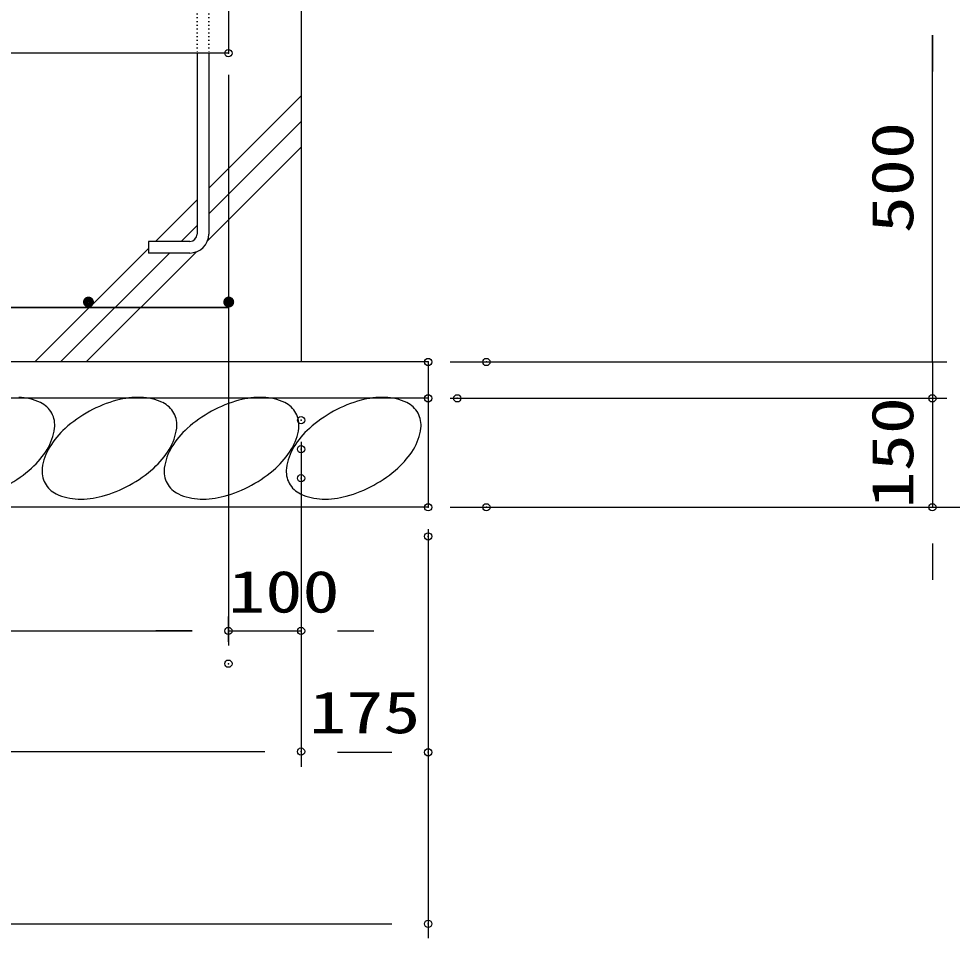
# Model space of a CAD drawing. Units: millimetres, scale not verified. Extents: x -5940 to 5940, y -4200 to 4200.
# Drawn here: x 2070 to 3354, y -1555 to -289 of the extents above; entities that cross this region are included whole.
import ezdxf
from ezdxf.enums import TextEntityAlignment as Align

# ---------------------------------------------------------------- set-up
doc = ezdxf.new("R2010")
doc.units = ezdxf.units.MM
doc.header["$LTSCALE"] = 20
doc.header["$PDMODE"] = 32
doc.header["$PDSIZE"] = 10
doc.linetypes.add('USER2', pattern=[0.26, 0.01, -0.25])
for name, color, linetype, lineweight in [('0-1_0', 7, 'Continuous', 25), ('0-2_1', 7, 'Continuous', 25), ('0-3_EXTCNT-L', 4, 'Continuous', 25)]:
    doc.layers.add(name, color=color, linetype=linetype, lineweight=lineweight)
doc.layers.add('0-5_DEFPOINTS', color=7, linetype='Continuous')
doc.styles.add('ＭＳ ゴシック', font='')
doc.styles.get('ＭＳ ゴシック').set_extended_font_data('MS Gothic')

msp = doc.modelspace()

# ---------------------------------------------------------------- linework, layer by layer
at = {"layer": '0-1_0', "color": 2}
for p, q in [((3326.88, -711.51), (3326.88, -311.51)), ((3326.88, -311.51), (3326.88, -361.51)), ((3326.88, -711.51), (3326.88, -661.51)), ((3326.88, -761.51), (3326.88, -711.51)), ((3326.88, -761.51), (3326.88, -811.51)), ((3326.88, -811.51), (3326.88, -961.51)), ((3326.88, -861.51), (3326.88, -911.51)), ((3326.88, -1011.51), (3326.88, -1061.51)), ((1058.24, -1131.7), (2308.24, -1131.7)), ((2308.24, -1131.7), (2258.24, -1131.7)), ((2358.24, -1131.7), (2458.24, -1131.7)), ((2508.24, -1131.7), (2558.24, -1131.7)), ((958.24, -1297.7), (2408.24, -1297.7)), ((2508.24, -1298.7), (2583.24, -1298.7)), ((783.24, -1534.7), (2583.24, -1534.7))]:
    msp.add_line(p, q, dxfattribs=at)
at = {"layer": '0-1_0', "color": 1}
for p, q in [((2358.24, -366.51), (2358.24, -1151.7)), ((2663.24, -761.51), (3346.88, -761.51)), ((2743.24, -761.51), (3346.88, -761.51)), ((2663.24, -811.51), (3346.88, -811.51)), ((2703.24, -811.51), (3346.88, -811.51)), ((2458.24, -871.51), (2458.24, -1317.7)), ((2458.24, -911.51), (2458.24, -1151.7)), ((2458.24, -951.51), (2458.24, -1318.7)), ((2663.24, -961.51), (3561.88, -961.51)), ((2743.24, -961.51), (3346.88, -961.51)), ((2633.24, -991.51), (2633.24, -1554.7)), ((2633.24, -1031.51), (2633.24, -1318.7)), ((2358.24, -1146.7), (2358.24, -1111.7))]:
    msp.add_line(p, q, dxfattribs=at)
at = {"layer": '0-1_0'}
for points in [[(2158.24, -679.01), (2166.21, -671.52), (2167.15, -671.64)], [(2158.24, -679.01), (2165.27, -671.52), (2166.21, -671.52)], [(2158.24, -679.01), (2164.34, -671.64), (2165.27, -671.52)], [(2158.24, -679.01), (2167.15, -671.64), (2165.5, -678.94)], [(2158.24, -679.01), (2163.42, -671.87), (2164.34, -671.64)], [(2158.24, -679.01), (2162.55, -672.22), (2163.42, -671.87)], [(2158.24, -679.01), (2161.72, -672.67), (2162.55, -672.22)], [(2158.24, -679.01), (2160.96, -673.23), (2161.72, -672.67)], [(2158.24, -679.01), (2160.27, -673.87), (2160.96, -673.23)], [(2158.24, -679.01), (2159.67, -674.6), (2160.27, -673.87)], [(2158.24, -679.01), (2159.17, -675.39), (2159.67, -674.6)], [(2158.3, -678.07), (2159.17, -675.39), (2158.24, -679.01)], [(2158.24, -679.01), (2165.5, -678.94), (2165.49, -678.97)], [(2158.24, -679.01), (2165.49, -678.97), (2165.49, -679.01)], [(2162.55, -685.79), (2158.24, -679.01), (2165.49, -679.01)], [(2161.72, -685.34), (2158.24, -679.01), (2162.55, -685.79)], [(2160.96, -684.78), (2158.24, -679.01), (2161.72, -685.34)], [(2160.27, -684.14), (2158.24, -679.01), (2160.96, -684.78)], [(2159.67, -683.41), (2158.24, -679.01), (2160.27, -684.14)], [(2159.17, -682.62), (2158.24, -679.01), (2159.67, -683.41)], [(2158.77, -681.77), (2158.24, -679.01), (2159.17, -682.62)], [(2158.48, -680.87), (2158.24, -679.01), (2158.77, -681.77)], [(2158.3, -679.95), (2158.24, -679.01), (2158.48, -680.87)], [(2158.3, -678.07), (2158.77, -676.24), (2159.17, -675.39)], [(2158.48, -677.14), (2158.77, -676.24), (2158.3, -678.07)], [(2162.55, -685.79), (2165.49, -679.01), (2165.49, -679.04)], [(2162.55, -685.79), (2165.49, -679.04), (2165.5, -679.07)], [(2162.55, -685.79), (2165.5, -679.07), (2165.51, -679.1)], [(2162.55, -685.79), (2165.51, -679.1), (2165.52, -679.13)], [(2162.55, -685.79), (2165.52, -679.13), (2165.54, -679.15)], [(2162.55, -685.79), (2165.54, -679.15), (2165.56, -679.18)], [(2162.55, -685.79), (2165.56, -679.18), (2165.58, -679.2)], [(2162.55, -685.79), (2165.58, -679.2), (2163.42, -686.14)], [(2163.42, -686.14), (2165.97, -679.1), (2164.34, -686.37)], [(2163.42, -686.14), (2165.96, -679.13), (2165.97, -679.1)], [(2163.42, -686.14), (2165.94, -679.15), (2165.96, -679.13)], [(2163.42, -686.14), (2165.92, -679.18), (2165.94, -679.15)], [(2163.42, -686.14), (2165.9, -679.2), (2165.92, -679.18)], [(2163.42, -686.14), (2165.87, -679.22), (2165.9, -679.2)], [(2163.42, -686.14), (2165.58, -679.2), (2165.61, -679.22)], [(2163.42, -686.14), (2165.85, -679.23), (2165.87, -679.22)], [(2163.42, -686.14), (2165.61, -679.22), (2165.63, -679.23)], [(2163.42, -686.14), (2165.82, -679.24), (2165.85, -679.23)], [(2163.42, -686.14), (2165.63, -679.23), (2165.66, -679.24)], [(2163.42, -686.14), (2165.79, -679.25), (2165.82, -679.24)], [(2163.42, -686.14), (2165.66, -679.24), (2165.69, -679.25)], [(2163.42, -686.14), (2165.76, -679.25), (2165.79, -679.25)], [(2163.42, -686.14), (2165.72, -679.25), (2165.76, -679.25)], [(2163.42, -686.14), (2165.69, -679.25), (2165.72, -679.25)], [(2164.34, -686.37), (2165.98, -679.07), (2165.27, -686.49)], [(2164.34, -686.37), (2165.97, -679.1), (2165.98, -679.07)], [(2165.27, -686.49), (2165.99, -679.04), (2166.21, -686.49)], [(2165.27, -686.49), (2165.98, -679.07), (2165.99, -679.04)], [(2165.5, -678.94), (2167.15, -671.64), (2165.51, -678.91)], [(2165.51, -678.91), (2167.15, -671.64), (2165.52, -678.89)], [(2165.52, -678.89), (2167.15, -671.64), (2165.54, -678.86)], [(2165.54, -678.86), (2167.15, -671.64), (2165.56, -678.83)], [(2165.56, -678.83), (2167.15, -671.64), (2165.58, -678.81)], [(2165.58, -678.81), (2167.15, -671.64), (2165.61, -678.79)], [(2165.61, -678.79), (2167.15, -671.64), (2165.63, -678.78)], [(2165.63, -678.78), (2167.15, -671.64), (2165.66, -678.77)], [(2165.66, -678.77), (2167.15, -671.64), (2165.69, -678.76)], [(2165.69, -678.76), (2167.15, -671.64), (2165.72, -678.76)], [(2165.72, -678.76), (2167.15, -671.64), (2165.76, -678.76)], [(2165.76, -678.76), (2167.15, -671.64), (2165.79, -678.76)], [(2165.79, -678.76), (2167.15, -671.64), (2165.82, -678.77)], [(2165.82, -678.77), (2167.15, -671.64), (2165.85, -678.78)], [(2165.85, -678.78), (2167.15, -671.64), (2165.87, -678.79)], [(2165.87, -678.79), (2167.15, -671.64), (2168.06, -671.87)], [(2165.87, -678.79), (2168.06, -671.87), (2165.9, -678.81)], [(2165.9, -678.81), (2168.06, -671.87), (2165.92, -678.83)], [(2165.92, -678.83), (2168.06, -671.87), (2165.94, -678.86)], [(2165.94, -678.86), (2168.06, -671.87), (2165.96, -678.89)], [(2165.96, -678.89), (2168.06, -671.87), (2165.97, -678.91)], [(2165.97, -678.91), (2168.06, -671.87), (2165.98, -678.94)], [(2165.98, -678.94), (2168.06, -671.87), (2165.99, -678.97)], [(2165.99, -679.01), (2168.06, -671.87), (2168.93, -672.22)], [(2165.99, -678.97), (2168.06, -671.87), (2165.99, -679.01)], [(2165.99, -679.01), (2168.93, -672.22), (2169.76, -672.67)], [(2165.99, -679.01), (2169.76, -672.67), (2170.52, -673.23)], [(2165.99, -679.01), (2170.52, -673.23), (2171.21, -673.87)], [(2165.99, -679.01), (2171.21, -673.87), (2171.81, -674.6)], [(2165.99, -679.01), (2171.81, -674.6), (2172.31, -675.39)], [(2165.99, -679.01), (2172.31, -675.39), (2172.71, -676.24)], [(2165.99, -679.01), (2172.71, -676.24), (2173, -677.14)], [(2165.99, -679.01), (2173, -677.14), (2173.18, -678.07)], [(2165.99, -679.01), (2173.18, -678.07), (2173.24, -679.01)], [(2171.81, -683.41), (2165.99, -679.01), (2173.24, -679.01)], [(2171.21, -684.14), (2165.99, -679.01), (2171.81, -683.41)], [(2170.52, -684.78), (2165.99, -679.01), (2171.21, -684.14)], [(2169.76, -685.34), (2165.99, -679.01), (2170.52, -684.78)], [(2168.93, -685.79), (2165.99, -679.01), (2169.76, -685.34)], [(2168.06, -686.14), (2165.99, -679.01), (2168.93, -685.79)], [(2167.15, -686.37), (2165.99, -679.01), (2168.06, -686.14)], [(2166.21, -686.49), (2165.99, -679.01), (2167.15, -686.37)], [(2166.21, -686.49), (2165.99, -679.04), (2165.99, -679.01)], [(2171.81, -683.41), (2173.24, -679.01), (2172.31, -682.62)], [(2172.31, -682.62), (2173.24, -679.01), (2173.18, -679.95)], [(2172.31, -682.62), (2173.18, -679.95), (2172.71, -681.77)], [(2172.71, -681.77), (2173.18, -679.95), (2173, -680.87)], [(2351.24, -679.01), (2359.21, -671.52), (2360.15, -671.64)], [(2351.24, -679.01), (2358.27, -671.52), (2359.21, -671.52)], [(2351.24, -679.01), (2357.34, -671.64), (2358.27, -671.52)], [(2351.24, -679.01), (2360.15, -671.64), (2358.5, -678.94)], [(2351.24, -679.01), (2356.42, -671.87), (2357.34, -671.64)], [(2351.24, -679.01), (2355.55, -672.22), (2356.42, -671.87)], [(2351.24, -679.01), (2354.72, -672.67), (2355.55, -672.22)], [(2351.24, -679.01), (2353.96, -673.23), (2354.72, -672.67)], [(2351.24, -679.01), (2353.27, -673.87), (2353.96, -673.23)], [(2351.24, -679.01), (2352.67, -674.6), (2353.27, -673.87)], [(2351.24, -679.01), (2352.17, -675.39), (2352.67, -674.6)], [(2351.3, -678.07), (2352.17, -675.39), (2351.24, -679.01)], [(2351.24, -679.01), (2358.5, -678.94), (2358.49, -678.97)], [(2351.24, -679.01), (2358.49, -678.97), (2358.49, -679.01)], [(2356.42, -686.14), (2351.24, -679.01), (2358.49, -679.01)], [(2355.55, -685.79), (2351.24, -679.01), (2356.42, -686.14)], [(2354.72, -685.34), (2351.24, -679.01), (2355.55, -685.79)], [(2353.96, -684.78), (2351.24, -679.01), (2354.72, -685.34)], [(2353.27, -684.14), (2351.24, -679.01), (2353.96, -684.78)], [(2352.67, -683.41), (2351.24, -679.01), (2353.27, -684.14)], [(2352.17, -682.62), (2351.24, -679.01), (2352.67, -683.41)], [(2351.77, -681.77), (2351.24, -679.01), (2352.17, -682.62)], [(2351.48, -680.87), (2351.24, -679.01), (2351.77, -681.77)], [(2351.3, -679.95), (2351.24, -679.01), (2351.48, -680.87)], [(2351.3, -678.07), (2351.77, -676.24), (2352.17, -675.39)], [(2351.48, -677.14), (2351.77, -676.24), (2351.3, -678.07)], [(2356.42, -686.14), (2358.49, -679.01), (2358.49, -679.04)], [(2356.42, -686.14), (2358.49, -679.04), (2358.5, -679.07)], [(2356.42, -686.14), (2358.5, -679.07), (2358.51, -679.1)], [(2356.42, -686.14), (2358.97, -679.1), (2357.34, -686.37)], [(2356.42, -686.14), (2358.96, -679.13), (2358.97, -679.1)], [(2356.42, -686.14), (2358.51, -679.1), (2358.52, -679.13)], [(2356.42, -686.14), (2358.94, -679.15), (2358.96, -679.13)], [(2356.42, -686.14), (2358.52, -679.13), (2358.54, -679.15)], [(2356.42, -686.14), (2358.92, -679.18), (2358.94, -679.15)], [(2356.42, -686.14), (2358.54, -679.15), (2358.56, -679.18)], [(2356.42, -686.14), (2358.9, -679.2), (2358.92, -679.18)], [(2356.42, -686.14), (2358.56, -679.18), (2358.58, -679.2)], [(2356.42, -686.14), (2358.87, -679.22), (2358.9, -679.2)], [(2356.42, -686.14), (2358.58, -679.2), (2358.61, -679.22)], [(2356.42, -686.14), (2358.85, -679.23), (2358.87, -679.22)], [(2356.42, -686.14), (2358.61, -679.22), (2358.63, -679.23)], [(2356.42, -686.14), (2358.82, -679.24), (2358.85, -679.23)], [(2356.42, -686.14), (2358.63, -679.23), (2358.66, -679.24)], [(2356.42, -686.14), (2358.79, -679.25), (2358.82, -679.24)], [(2356.42, -686.14), (2358.66, -679.24), (2358.69, -679.25)], [(2356.42, -686.14), (2358.76, -679.25), (2358.79, -679.25)], [(2356.42, -686.14), (2358.72, -679.25), (2358.76, -679.25)], [(2356.42, -686.14), (2358.69, -679.25), (2358.72, -679.25)], [(2357.34, -686.37), (2358.98, -679.07), (2358.27, -686.49)], [(2357.34, -686.37), (2358.97, -679.1), (2358.98, -679.07)], [(2358.27, -686.49), (2358.99, -679.04), (2359.21, -686.49)], [(2358.27, -686.49), (2358.98, -679.07), (2358.99, -679.04)], [(2358.5, -678.94), (2360.15, -671.64), (2358.51, -678.91)], [(2358.51, -678.91), (2360.15, -671.64), (2358.52, -678.89)], [(2358.52, -678.89), (2360.15, -671.64), (2358.54, -678.86)], [(2358.54, -678.86), (2360.15, -671.64), (2358.56, -678.83)], [(2358.56, -678.83), (2360.15, -671.64), (2358.58, -678.81)], [(2358.58, -678.81), (2360.15, -671.64), (2358.61, -678.79)], [(2358.61, -678.79), (2360.15, -671.64), (2358.63, -678.78)], [(2358.63, -678.78), (2360.15, -671.64), (2358.66, -678.77)], [(2358.66, -678.77), (2360.15, -671.64), (2358.69, -678.76)], [(2358.69, -678.76), (2360.15, -671.64), (2358.72, -678.76)], [(2358.72, -678.76), (2360.15, -671.64), (2358.76, -678.76)], [(2358.76, -678.76), (2360.15, -671.64), (2358.79, -678.76)], [(2358.79, -678.76), (2360.15, -671.64), (2358.82, -678.77)], [(2358.82, -678.77), (2360.15, -671.64), (2358.85, -678.78)], [(2358.85, -678.78), (2360.15, -671.64), (2358.87, -678.79)], [(2358.87, -678.79), (2360.15, -671.64), (2358.9, -678.81)], [(2358.9, -678.81), (2360.15, -671.64), (2358.92, -678.83)], [(2358.92, -678.83), (2360.15, -671.64), (2358.94, -678.86)], [(2358.94, -678.86), (2360.15, -671.64), (2358.96, -678.89)], [(2358.96, -678.89), (2360.15, -671.64), (2358.97, -678.91)], [(2358.97, -678.91), (2360.15, -671.64), (2358.98, -678.94)], [(2358.98, -678.94), (2360.15, -671.64), (2358.99, -678.97)], [(2358.99, -679.01), (2360.15, -671.64), (2361.06, -671.87)], [(2358.99, -678.97), (2360.15, -671.64), (2358.99, -679.01)], [(2358.99, -679.01), (2361.06, -671.87), (2361.93, -672.22)], [(2358.99, -679.01), (2361.93, -672.22), (2362.76, -672.67)], [(2358.99, -679.01), (2362.76, -672.67), (2363.52, -673.23)], [(2358.99, -679.01), (2363.52, -673.23), (2364.21, -673.87)], [(2358.99, -679.01), (2364.21, -673.87), (2364.81, -674.6)], [(2358.99, -679.01), (2364.81, -674.6), (2365.31, -675.39)], [(2358.99, -679.01), (2365.31, -675.39), (2365.71, -676.24)], [(2358.99, -679.01), (2365.71, -676.24), (2366, -677.14)], [(2358.99, -679.01), (2366, -677.14), (2366.18, -678.07)], [(2358.99, -679.01), (2366.18, -678.07), (2366.24, -679.01)], [(2364.81, -683.41), (2358.99, -679.01), (2366.24, -679.01)], [(2364.21, -684.14), (2358.99, -679.01), (2364.81, -683.41)], [(2363.52, -684.78), (2358.99, -679.01), (2364.21, -684.14)], [(2362.76, -685.34), (2358.99, -679.01), (2363.52, -684.78)], [(2361.93, -685.79), (2358.99, -679.01), (2362.76, -685.34)], [(2361.06, -686.14), (2358.99, -679.01), (2361.93, -685.79)], [(2360.15, -686.37), (2358.99, -679.01), (2361.06, -686.14)], [(2359.21, -686.49), (2358.99, -679.01), (2360.15, -686.37)], [(2359.21, -686.49), (2358.99, -679.04), (2358.99, -679.01)], [(2364.81, -683.41), (2366.24, -679.01), (2365.31, -682.62)], [(2365.31, -682.62), (2366.24, -679.01), (2366.18, -679.95)], [(2365.31, -682.62), (2366.18, -679.95), (2365.71, -681.77)], [(2365.71, -681.77), (2366.18, -679.95), (2366, -680.87)]]:
    msp.add_solid(points, dxfattribs=at)
at = {"layer": '0-2_1'}
for p, q in [((2358.24, -231.5), (2358.24, -336.51)), ((2458.24, -261.51), (2458.24, -761.51)), ((2358.24, -336.51), (1008.24, -336.51)), ((2315.24, -336.51), (2315.24, -585.51)), ((2331.24, -336.51), (2331.24, -585.51)), ((2248.24, -595.51), (2248.24, -611.51)), ((2305.24, -595.51), (2248.24, -595.51)), ((2305.24, -611.51), (2248.24, -611.51)), ((1008.24, -686.51), (2358.24, -686.51)), ((2358.24, -686.51), (1008.24, -686.51)), ((2633.24, -761.51), (733.24, -761.51)), ((2633.24, -761.51), (2633.24, -961.51)), ((2633.24, -811.51), (733.24, -811.51)), ((2633.24, -961.51), (733.24, -961.51))]:
    msp.add_line(p, q, dxfattribs=at)
at = {"layer": '0-2_1', "linetype": 'USER2'}
for p, q in [((2315.24, -261.51), (2315.24, -336.51)), ((2331.24, -261.51), (2331.24, -336.51))]:
    msp.add_line(p, q, dxfattribs=at)
at = {"layer": '0-2_1', "color": 4}
for p, q in [((2331.24, -522.26), (2458.24, -395.25)), ((2331.24, -557.61), (2458.24, -430.61)), ((2329.59, -594.61), (2458.24, -465.96)), ((2257.99, -595.51), (2315.24, -538.26)), ((2293.34, -595.51), (2315.24, -573.61)), ((2091.99, -761.51), (2248.24, -605.26)), ((2127.34, -761.51), (2277.34, -611.51)), ((2162.7, -761.51), (2314.35, -609.86))]:
    msp.add_line(p, q, dxfattribs=at)
at = {"layer": '0-2_1'}
for radius in [26, 10]:
    msp.add_arc((2305.24, -585.51), radius, 270, 0, dxfattribs=at)
at = {"layer": '0-3_EXTCNT-L'}
for centre, radius, start, end in [((2068.09, -883.64), 73.49, 64.41276, 88.7385), ((2084.96, -848.42), 34.44, 28.56194, 64.41276), ((2250.82, -983.43), 175.38, 105.20457, 118.56194), ((2235.16, -925.82), 115.68, 88.7385, 105.20457), ((2236.09, -883.64), 73.49, 64.41276, 88.7385), ((2252.96, -848.42), 34.44, 28.56194, 64.41276), ((2418.82, -983.43), 175.38, 105.20457, 118.56194), ((2403.16, -925.82), 115.68, 88.7385, 105.20457), ((2404.09, -883.64), 73.49, 64.41276, 88.7385), ((2420.96, -848.42), 34.44, 28.56194, 64.41276), ((2586.82, -983.43), 175.38, 105.20457, 118.56194), ((2571.16, -925.82), 115.68, 88.7385, 105.20457), ((2572.09, -883.64), 73.49, 64.41276, 88.7385), ((2588.96, -848.42), 34.44, 28.56194, 64.41276), ((2084.96, -848.42), 34.44, 352.71112, 28.56194), ((2250.82, -983.43), 175.38, 118.56194, 131.91931), ((2252.96, -848.42), 34.44, 352.71112, 28.56194), ((2418.82, -983.43), 175.38, 118.56194, 131.91931), ((2420.96, -848.42), 34.44, 352.71112, 28.56194), ((2586.82, -983.43), 175.38, 118.56194, 131.91931), ((2588.96, -848.42), 34.44, 352.71112, 28.56194), ((2046.22, -843.47), 73.49, 328.38539, 352.71112), ((2210.94, -939.01), 115.68, 131.91931, 148.38539), ((2214.22, -843.47), 73.49, 328.38539, 352.71112), ((2378.94, -939.01), 115.68, 131.91931, 148.38539), ((2382.22, -843.47), 73.49, 328.38539, 352.71112), ((2546.94, -939.01), 115.68, 131.91931, 148.38539), ((2550.22, -843.47), 73.49, 328.38539, 352.71112), ((2010.29, -821.35), 115.68, 311.91931, 328.38539), ((2175.01, -916.89), 73.49, 148.38539, 172.71112), ((2178.29, -821.35), 115.68, 311.91931, 328.38539), ((2343.01, -916.89), 73.49, 148.38539, 172.71112), ((2346.29, -821.35), 115.68, 311.91931, 328.38539), ((2511.01, -916.89), 73.49, 148.38539, 172.71112), ((2514.29, -821.35), 115.68, 311.91931, 328.38539), ((1970.41, -776.93), 175.38, 298.56194, 311.91931), ((2136.27, -911.94), 34.44, 172.71112, 208.56194), ((2138.41, -776.93), 175.38, 298.56194, 311.91931), ((2304.27, -911.94), 34.44, 172.71112, 208.56194), ((2306.41, -776.93), 175.38, 298.56194, 311.91931), ((2472.27, -911.94), 34.44, 172.71112, 208.56194), ((2474.41, -776.93), 175.38, 298.56194, 311.91931), ((2136.27, -911.94), 34.44, 208.56194, 244.41276), ((2138.41, -776.93), 175.38, 285.20457, 298.56194), ((2304.27, -911.94), 34.44, 208.56194, 244.41276), ((2306.41, -776.93), 175.38, 285.20457, 298.56194), ((2472.27, -911.94), 34.44, 208.56194, 244.41276), ((2474.41, -776.93), 175.38, 285.20457, 298.56194), ((2153.14, -876.72), 73.49, 244.41276, 268.7385), ((2154.07, -834.54), 115.68, 268.7385, 285.20457), ((2321.14, -876.72), 73.49, 244.41276, 268.7385), ((2322.07, -834.54), 115.68, 268.7385, 285.20457), ((2489.14, -876.72), 73.49, 244.41276, 268.7385), ((2490.07, -834.54), 115.68, 268.7385, 285.20457)]:
    msp.add_arc(centre, radius, start, end, dxfattribs=at)
at = {"layer": '0-5_DEFPOINTS'}
for p in [(2358.24, -336.51), (2633.24, -761.51), (2713.24, -761.51), (2633.24, -811.51), (2673.24, -811.51), (3326.88, -811.51), (2458.24, -841.51), (2458.24, -881.51), (2458.24, -921.51), (2633.24, -961.51), (2633.24, -961.51), (2713.24, -961.51), (3326.88, -961.51), (2633.24, -1001.51), (2358.24, -1131.7), (2458.24, -1131.7), (2358.24, -1176.7), (2458.24, -1297.7), (2633.24, -1298.7), (2633.24, -1534.7)]:
    msp.add_point(p, dxfattribs=at)

# ---------------------------------------------------------------- texts
at = {"layer": '0-1_0', "color": 3, "style": 'ＭＳ ゴシック', "width": 1.3}
for s, p in [('500', (3317.98, -584.36)), ('150', (3317.98, -963.01))]:
    msp.add_text(s, height=57.77, rotation=90, dxfattribs=at).set_placement(p, align=Align.BOTTOM_LEFT)
for s, p in [('100', (2357.98, -1123.67)), ('175', (2469.24, -1289.8))]:
    msp.add_text(s, height=57.77, dxfattribs=at).set_placement(p, align=Align.BOTTOM_LEFT)

doc.saveas('drawing.dxf')
